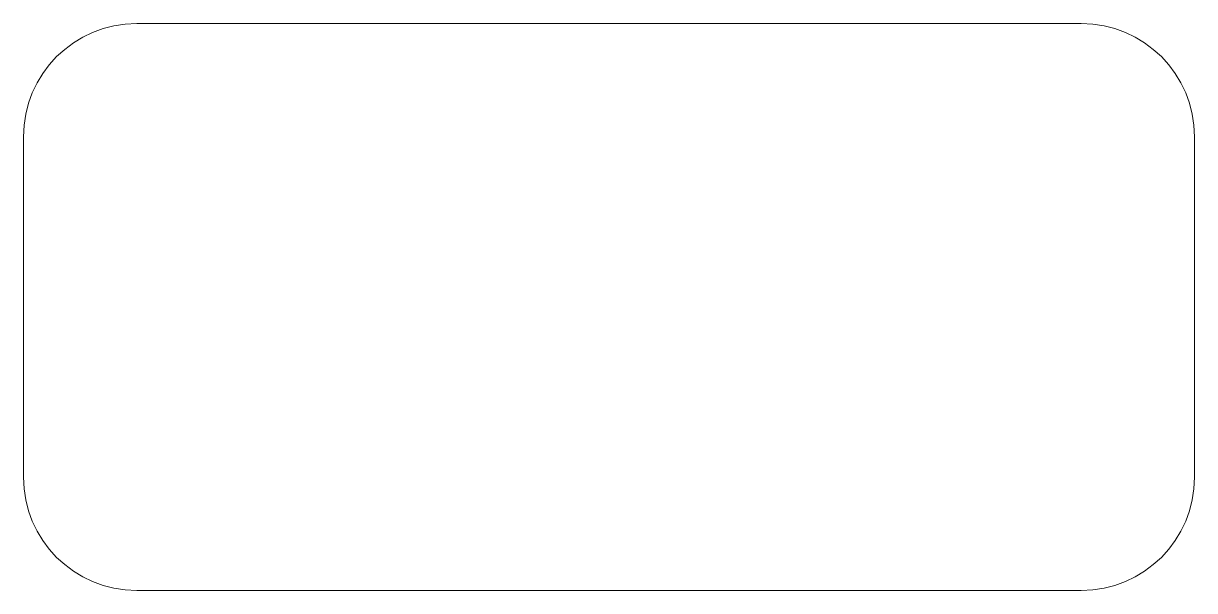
# Model space of a CAD drawing. Header units: inches. Extents: x 0 to 3.88, y 0 to 1.88.
import ezdxf

# ---------------------------------------------------------------- set-up
doc = ezdxf.new("R2010")
doc.units = ezdxf.units.IN
doc.header["$MEASUREMENT"] = 0

msp = doc.modelspace()

# ---------------------------------------------------------------- linework, layer by layer
at = {"color": 7, "linetype": 'Continuous', "lineweight": 15}
for p, q in [((3.5, 1.875), (0.375, 1.875)), ((0, 1.5), (0, 0.375)), ((3.875, 0.375), (3.875, 1.5)), ((0.375, 0), (3.5, 0))]:
    msp.add_line(p, q, dxfattribs=at)
for centre, start, end in [((0.375, 1.5), 90, 180), ((3.5, 1.5), 0, 90), ((0.375, 0.375), 180, 270), ((3.5, 0.375), 270, 0)]:
    msp.add_arc(centre, 0.375, start, end, dxfattribs=at)

doc.saveas('drawing.dxf')
